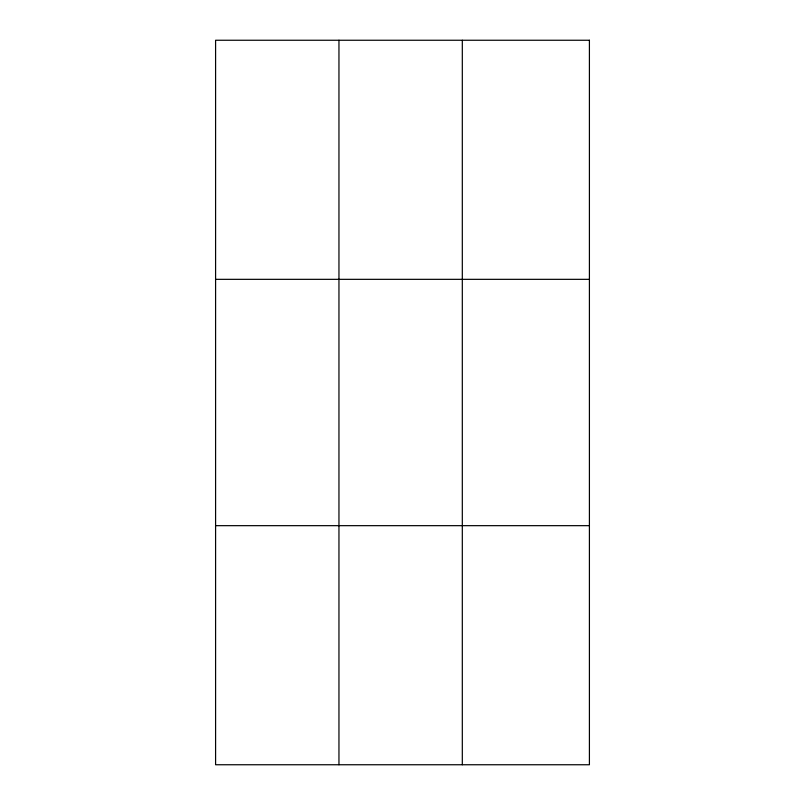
<?xml version="1.0" encoding="UTF-8"?>
<svg xmlns="http://www.w3.org/2000/svg" width="805" height="805" viewBox="0 0 805 805"><rect width="100%" height="100%" fill="white"/><g stroke="black" fill="none" stroke-linecap="round" stroke-linejoin="round"><path stroke-width="1.21" d="M338.955 764.75L338.955 40.25M462.312 764.75L462.312 40.25M215.589 279.335L589.411 279.335M215.589 525.665L589.411 525.665M589.411 40.25L589.411 764.75L215.589 764.75L215.589 40.25L589.411 40.25"/></g></svg>
